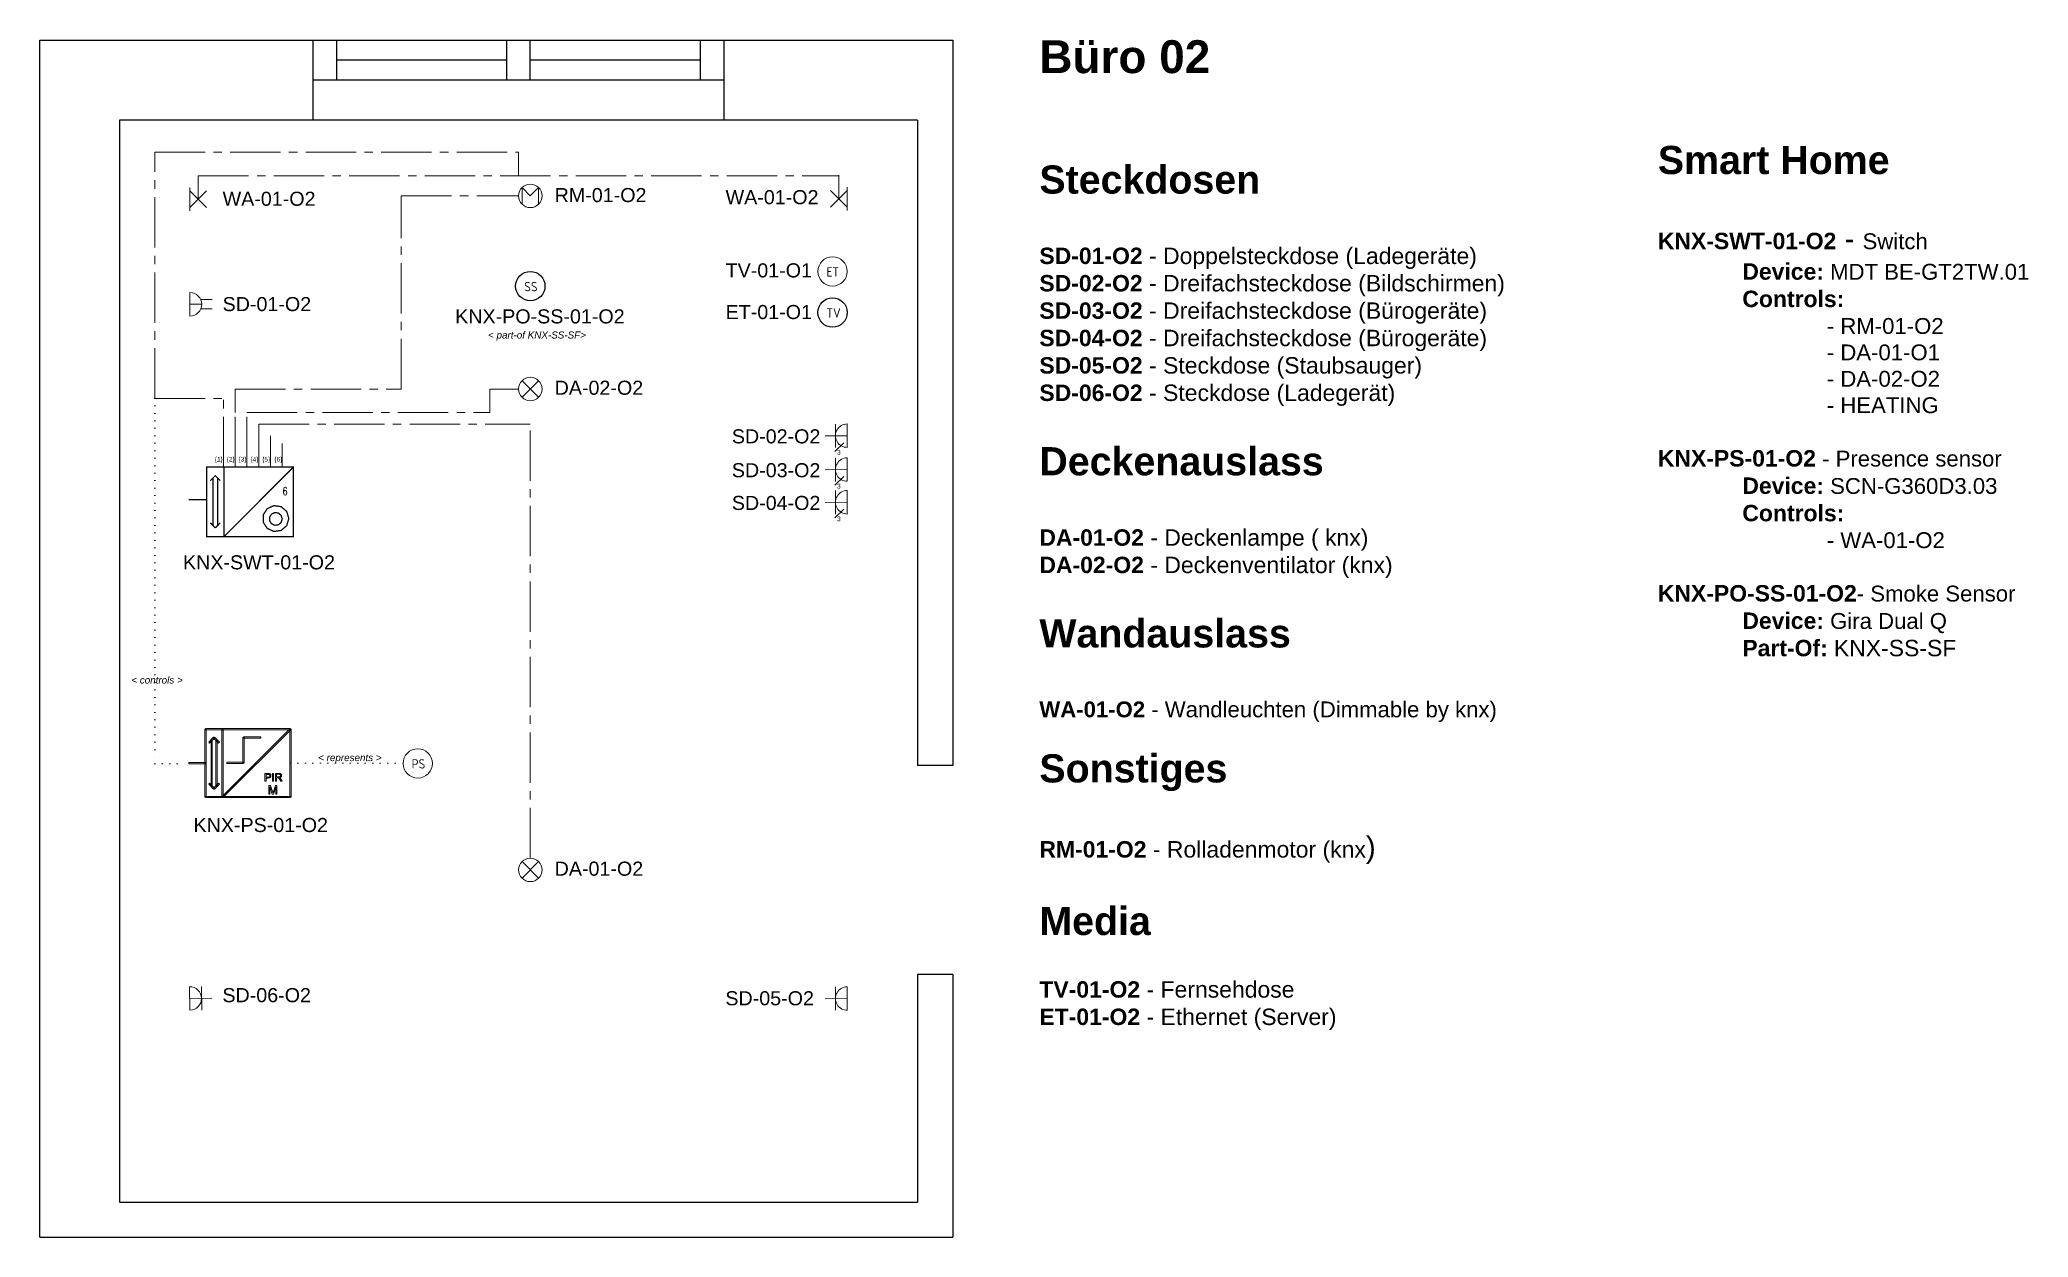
# Model space of a CAD drawing. Header units: millimetres. Extents: x 12648 to 21120, y 12378 to 17480.
import ezdxf
from ezdxf.enums import TextEntityAlignment as Align

# ---------------------------------------------------------------- set-up
doc = ezdxf.new("R2010")
doc.units = ezdxf.units.MM
doc.header["$LTSCALE"] = 10
doc.linetypes.add('AI-Linetype-20', pattern=[32.166085, 21.44411, -3.573992, 3.573992, -3.573992])
doc.linetypes.add('DOT2', pattern=[3.175, 0, -3.175])
for name, color, linetype in [('01-OG-O2-Walls', 7, 'Continuous'), ('02-OG-O2-Windows', 7, 'Continuous'), ('03-OG-O2-Outlets_Schematic', 7, 'Continuous'), ('04-OG-O2-Light_Schematic', 7, 'Continuous'), ('05-OG-O2-Media_Schematic', 7, 'Continuous'), ('05-OG-O2-Misc_Schematic', 7, 'Continuous'), ('05-OG-O2-Smart_Home', 7, 'Continuous'), ('06-OG-O2-Smart_Schematic', 7, 'Continuous'), ('08-OG-O2-Schematic_Description', 7, 'Continuous')]:
    doc.layers.add(name, color=color, linetype=linetype)
doc.styles.add('ISO Proportional', font='isocp.shx')
doc.styles.add('SN0', font='ROMANS', dxfattribs={"width": 0.002083})
doc.styles.get("Standard").update_dxf_attribs({"font": 'Arial.ttf'})

msp = doc.modelspace()

# ---------------------------------------------------------------- linework, layer by layer
at = {"layer": '01-OG-O2-Walls', "color": 7}
for p, q in [((16538.4, 17478.3), (16538.4, 14488.3)), ((16388.4, 17138.3), (16388.4, 14388.3)), ((16538.4, 14488.3), (16538.4, 14388.3)), ((16538.4, 14388.3), (16388.4, 14388.3)), ((16388.4, 13498.3), (16388.4, 12528.3)), ((16538.4, 13498.3), (16388.4, 13498.3)), ((16538.4, 13498.3), (16538.4, 12378.3)), ((12988.4, 12528.3), (16388.4, 12528.3)), ((12648.4, 12378.3), (16538.4, 12378.3))]:
    msp.add_line(p, q, dxfattribs=at)
for points in [[(12648.4, 12378.3), (12648.4, 17478.3), (13688.4, 17478.3), (15688.4, 17478.3), (16388.4, 17478.3), (16538.4, 17478.3)], [(16388.4, 17138.3), (15688.4, 17138.3), (13688.4, 17138.3), (12988.4, 17138.3), (12988.4, 12528.3)]]:
    msp.add_lwpolyline(points, dxfattribs=at)
at = {"layer": '02-OG-O2-Windows', "color": 7}
for p, q in [((13913.4, 17308.3), (13913.4, 17478.3)), ((14638.4, 17308.3), (14638.4, 17478.3)), ((14738.4, 17308.3), (14738.4, 17478.3)), ((15463.4, 17308.3), (15463.4, 17478.3)), ((14638.4, 17393.3), (13913.4, 17393.3)), ((15463.4, 17393.3), (14738.4, 17393.3)), ((15563.4, 17308.3), (13813.4, 17308.3))]:
    msp.add_line(p, q, dxfattribs=at)
msp.add_lwpolyline([(15563.4, 17478.3), (15563.4, 17138.3), (13813.4, 17138.3), (13813.4, 17478.3)], close=True, dxfattribs=at)
at = {"layer": '03-OG-O2-Outlets_Schematic', "color": 7, "lineweight": 15}
for p, q in [((13288.4, 16403.2), (13288.4, 16303.2)), ((13338.4, 16353.2), (13288.4, 16353.2)), ((13334.2, 16373.4), (13382.9, 16373.4)), ((13334.5, 16333.8), (13382.9, 16333.8)), ((16038.7, 15743.2), (16038.2, 15843.2)), ((16088.7, 15743.5), (16088.2, 15843.5)), ((16088.4, 15793.5), (15994.5, 15792.4)), ((16038.7, 15598.9), (16038.2, 15698.9)), ((16088.7, 15599.1), (16088.2, 15699.1)), ((16088.4, 15649.1), (15994.5, 15648.1)), ((16088.4, 15509.8), (15994.5, 15508.8)), ((16038.7, 15459.5), (16038.2, 15559.5)), ((16088.7, 15459.8), (16088.2, 15559.8)), ((13286.8, 13445.5), (13288.4, 13345.5)), ((13287.6, 13395.5), (13381.5, 13397.6)), ((13336.8, 13446.3), (13338.4, 13346.3)), ((16088.4, 13395.5), (15994.5, 13394.5)), ((16038.7, 13345.2), (16038.2, 13445.2)), ((16088.7, 13345.5), (16088.2, 13445.5))]:
    msp.add_line(p, q, dxfattribs=at)
at = {"layer": '03-OG-O2-Outlets_Schematic', "color": 7}
for p, q in [((16073.5, 15763.7), (16036.2, 15726.7)), ((16073.5, 15619.3), (16036.2, 15582.4)), ((16073.5, 15480), (16036.2, 15443))]:
    msp.add_line(p, q, dxfattribs=at)
at = {"layer": '03-OG-O2-Outlets_Schematic', "color": 7, "lineweight": 15}
for centre, start, end in [((13288.4, 16353.2), 270, 90), ((16088.4, 15793.5), 90.31776, 270.31776), ((16088.4, 15649.1), 90.31776, 270.31776), ((16088.4, 15509.8), 90.31776, 270.31776), ((13287.6, 13395.5), 270.95327, 90.95327), ((16088.4, 13395.5), 90.31776, 270.31776)]:
    msp.add_arc(centre, 50, start, end, dxfattribs=at)
at = {"layer": '04-OG-O2-Light_Schematic', "color": 7, "lineweight": 20}
for p, q in [((13288.4, 16851.3), (13288.4, 16751.3)), ((13288.4, 16836.7), (13359.2, 16765.9)), ((13359.2, 16836.7), (13288.4, 16765.9)), ((16088.4, 16767.6), (16017.7, 16838.3)), ((16017.7, 16767.6), (16088.4, 16838.3)), ((16088.4, 16753), (16088.4, 16853)), ((14703.1, 15957.1), (14773.8, 16027.8)), ((14703.1, 16027.8), (14773.8, 15957.1)), ((14703.1, 13908), (14773.8, 13978.7)), ((14703.1, 13978.7), (14773.8, 13908))]:
    msp.add_line(p, q, dxfattribs=at)
for centre in [(14738.4, 15992.4), (14738.4, 13943.3)]:
    msp.add_circle(centre, 50, dxfattribs=at)
at = {"layer": '05-OG-O2-Media_Schematic', "color": 7, "lineweight": 20}
msp.add_circle((16025.9, 16493.3), 62.5, dxfattribs=at)
at = {"layer": '05-OG-O2-Media_Schematic', "color": 7}
msp.add_circle((16025.9, 16318.3), 62.5, dxfattribs=at)
at = {"layer": '05-OG-O2-Misc_Schematic', "color": 7, "lineweight": 15}
for p, q in [((14738.4, 16815.3), (14703.1, 16850.6)), ((14703.1, 16850.6), (14703.1, 16779.9)), ((14773.8, 16850.6), (14738.4, 16815.3)), ((14773.8, 16850.6), (14773.8, 16779.9))]:
    msp.add_line(p, q, dxfattribs=at)
msp.add_circle((14738.4, 16815.3), 50, dxfattribs=at)
at = {"layer": '05-OG-O2-Smart_Home', "color": 7}
msp.add_circle((14738.4, 16430.7), 62.5, dxfattribs=at)
at = {"layer": '05-OG-O2-Smart_Home', "color": 7, "lineweight": 15}
msp.add_circle((14258.8, 14397.2), 62.5, dxfattribs=at)
at = {"layer": '08-OG-O2-Schematic_Description', "color": 3, "linetype": 'AI-Linetype-20', "lineweight": 15}
for p, q in [((13138.4, 17001.3), (14688.4, 17001.3)), ((13138.4, 15952.4), (13138.4, 17001.3)), ((14688.4, 16901.3), (14688.4, 17001.3)), ((13323.8, 16901.3), (16053.1, 16901.3)), ((13323.8, 16801.3), (13323.8, 16901.3)), ((16053.1, 16803), (16053.1, 16903)), ((14188.4, 16815.3), (14688.4, 16815.3)), ((14188.4, 15992.4), (14188.4, 16815.3)), ((13138.4, 15952.4), (13431.1, 15952.4)), ((13431.1, 15659.7), (13431.1, 15952.4)), ((13481.1, 15992.4), (14188.4, 15992.4)), ((13481.1, 15892.4), (13481.1, 15992.4)), ((14565.4, 15992.4), (14688.4, 15992.4)), ((14565.4, 15892.4), (14565.4, 15992.4)), ((13481.1, 15659.7), (13481.1, 15892.4)), ((13531.1, 15659.7), (13531.1, 15892.4)), ((13531.1, 15892.4), (14565.4, 15892.4)), ((13581.1, 15659.7), (13581.1, 15842.4)), ((13581.1, 15842.4), (14738.4, 15842.4)), ((14738.4, 13993.3), (14738.4, 15842.4)), ((13631.1, 15659.7), (13631.1, 15792.4)), ((13681.1, 15659.7), (13681.1, 15759.7))]:
    msp.add_line(p, q, dxfattribs=at)
at = {"layer": '08-OG-O2-Schematic_Description', "color": 7, "linetype": 'DOT2', "lineweight": 15}
for points in [[(13138.4, 15952.4), (13138.4, 14395.9)], [(13138.4, 14395.9), (13283.5, 14395.9)], [(13716.6, 14398.6), (14196.3, 14398.6)]]:
    msp.add_lwpolyline(points, dxfattribs=at)
at = {"layer": '08-OG-O2-Schematic_Description', "color": 7, "linetype": 'Continuous', "lineweight": 15, "const_width": 5.48}
for points in [[(13359.5, 15659.7), (13433.1, 15659.7), (13433.1, 15363.7), (13359.5, 15363.7), (13359.5, 15659.7)], [(13396.3, 15622.9), (13375.1, 15601.8), (13396.3, 15622.9), (13417.4, 15601.8), (13396.3, 15622.9)], [(13386.1, 15612.7), (13386.1, 15411.5)], [(13406.4, 15612.7), (13406.4, 15411.5)], [(13433.1, 15659.7), (13729, 15659.7), (13729, 15363.7), (13433.1, 15363.7), (13433.1, 15659.7)], [(13729, 15659.7), (13433.8, 15363.7)], [(13283.5, 15520.3), (13358.7, 15520.3)], [(13396.3, 15400.5), (13375.1, 15422.4)], [(13417.4, 15422.4), (13396.3, 15400.5)], [(13709.5, 15440.4), (13700.7, 15470.4), (13677, 15491), (13646, 15495.5), (13617.5, 15482.5), (13600.6, 15456.2), (13600.5, 15424.8), (13617.4, 15398.5), (13645.9, 15385.4), (13676.9, 15389.8), (13700.6, 15410.3), (13709.5, 15440.4), (13709.5, 15440.4)], [(13681.3, 15438.8), (13676.9, 15453.7), (13665.3, 15463.8), (13650, 15466), (13636, 15459.6), (13627.6, 15446.6), (13627.6, 15431.2), (13635.9, 15418.2), (13649.9, 15411.8), (13665.2, 15413.9), (13676.9, 15424), (13681.3, 15438.8), (13681.3, 15438.8)]]:
    msp.add_lwpolyline(points, dxfattribs=at)
at = {"layer": '08-OG-O2-Schematic_Description', "color": 7, "linetype": 'Continuous', "lineweight": 15}
for points, knots in [([(13357.4, 14254), (13357.4, 14254), (13352, 14254), (13352, 14254), (13352, 14254), (13352, 14254), (13352, 14543.3), (13352, 14543.3), (13352, 14543.3), (13352, 14543.3), (13357.4, 14543.3), (13357.4, 14543.3), (13357.4, 14543.3), (13357.4, 14543.3), (13357.4, 14254), (13357.4, 14254)], [0, 0, 0, 0, 0.2, 0.2, 0.2, 0.2, 0.4, 0.4, 0.4, 0.4, 0.6, 0.6, 0.6, 0.6, 1, 1, 1, 1]), ([(13354.7, 14540.6), (13354.7, 14540.6), (13354.7, 14545.9), (13354.7, 14545.9), (13354.7, 14545.9), (13354.7, 14545.9), (13427.4, 14545.9), (13427.4, 14545.9), (13427.4, 14545.9), (13427.4, 14545.9), (13427.4, 14540.6), (13427.4, 14540.6), (13427.4, 14540.6), (13427.4, 14540.6), (13354.7, 14540.6), (13354.7, 14540.6)], [0, 0, 0, 0, 0.2, 0.2, 0.2, 0.2, 0.4, 0.4, 0.4, 0.4, 0.6, 0.6, 0.6, 0.6, 1, 1, 1, 1]), ([(13371.9, 14484), (13371.9, 14484), (13368.1, 14487.7), (13368.1, 14487.7), (13368.1, 14487.7), (13368.1, 14487.7), (13388.7, 14509.1), (13388.7, 14509.1), (13388.7, 14509.1), (13388.7, 14509.1), (13392.6, 14505.4), (13392.6, 14505.4), (13392.6, 14505.4), (13392.6, 14505.4), (13371.9, 14484), (13371.9, 14484)], [0, 0, 0, 0, 0.2, 0.2, 0.2, 0.2, 0.4, 0.4, 0.4, 0.4, 0.6, 0.6, 0.6, 0.6, 1, 1, 1, 1]), ([(13388.7, 14508.4), (13388.7, 14508.4), (13392.5, 14504.6), (13392.5, 14504.6), (13392.5, 14504.6), (13392.5, 14504.6), (13371.9, 14484), (13371.9, 14484), (13371.9, 14484), (13371.9, 14484), (13368.1, 14487.8), (13368.1, 14487.8), (13368.1, 14487.8), (13368.1, 14487.8), (13388.7, 14508.4), (13388.7, 14508.4)], [0, 0, 0, 0, 0.2, 0.2, 0.2, 0.2, 0.4, 0.4, 0.4, 0.4, 0.6, 0.6, 0.6, 0.6, 1, 1, 1, 1]), ([(13378, 14496.6), (13378, 14496.6), (13383.4, 14496.6), (13383.4, 14496.6), (13383.4, 14496.6), (13383.4, 14496.6), (13383.4, 14299.9), (13383.4, 14299.9), (13383.4, 14299.9), (13383.4, 14299.9), (13378, 14299.9), (13378, 14299.9), (13378, 14299.9), (13378, 14299.9), (13378, 14496.6), (13378, 14496.6)], [0, 0, 0, 0, 0.2, 0.2, 0.2, 0.2, 0.4, 0.4, 0.4, 0.4, 0.6, 0.6, 0.6, 0.6, 1, 1, 1, 1]), ([(13388.7, 14505.4), (13388.7, 14505.4), (13392.5, 14509.2), (13392.5, 14509.2), (13392.5, 14509.2), (13392.5, 14509.2), (13414, 14487.8), (13414, 14487.8), (13414, 14487.8), (13414, 14487.8), (13410.2, 14484), (13410.2, 14484), (13410.2, 14484), (13410.2, 14484), (13388.7, 14505.4), (13388.7, 14505.4)], [0, 0, 0, 0, 0.2, 0.2, 0.2, 0.2, 0.4, 0.4, 0.4, 0.4, 0.6, 0.6, 0.6, 0.6, 1, 1, 1, 1]), ([(13413.9, 14487.8), (13413.9, 14487.8), (13410.2, 14483.9), (13410.2, 14483.9), (13410.2, 14483.9), (13410.2, 14483.9), (13388.8, 14504.6), (13388.8, 14504.6), (13388.8, 14504.6), (13388.8, 14504.6), (13392.5, 14508.4), (13392.5, 14508.4), (13392.5, 14508.4), (13392.5, 14508.4), (13413.9, 14487.8), (13413.9, 14487.8)], [0, 0, 0, 0, 0.2, 0.2, 0.2, 0.2, 0.4, 0.4, 0.4, 0.4, 0.6, 0.6, 0.6, 0.6, 1, 1, 1, 1]), ([(13398.7, 14496.6), (13398.7, 14496.6), (13404, 14496.6), (13404, 14496.6), (13404, 14496.6), (13404, 14496.6), (13404, 14299.9), (13404, 14299.9), (13404, 14299.9), (13404, 14299.9), (13398.7, 14299.9), (13398.7, 14299.9), (13398.7, 14299.9), (13398.7, 14299.9), (13398.7, 14496.6), (13398.7, 14496.6)], [0, 0, 0, 0, 0.2, 0.2, 0.2, 0.2, 0.4, 0.4, 0.4, 0.4, 0.6, 0.6, 0.6, 0.6, 1, 1, 1, 1]), ([(13430.1, 14254), (13430.1, 14254), (13424.7, 14254), (13424.7, 14254), (13424.7, 14254), (13424.7, 14254), (13424.7, 14543.3), (13424.7, 14543.3), (13424.7, 14543.3), (13424.7, 14543.3), (13430.1, 14543.3), (13430.1, 14543.3), (13430.1, 14543.3), (13430.1, 14543.3), (13430.1, 14254), (13430.1, 14254)], [0, 0, 0, 0, 0.2, 0.2, 0.2, 0.2, 0.4, 0.4, 0.4, 0.4, 0.6, 0.6, 0.6, 0.6, 1, 1, 1, 1]), ([(13424.7, 14543.3), (13424.7, 14543.3), (13430.1, 14543.3), (13430.1, 14543.3), (13430.1, 14543.3), (13430.1, 14543.3), (13430.1, 14254), (13430.1, 14254), (13430.1, 14254), (13430.1, 14254), (13424.7, 14254), (13424.7, 14254), (13424.7, 14254), (13424.7, 14254), (13424.7, 14543.3), (13424.7, 14543.3)], [0, 0, 0, 0, 0.2, 0.2, 0.2, 0.2, 0.4, 0.4, 0.4, 0.4, 0.6, 0.6, 0.6, 0.6, 1, 1, 1, 1]), ([(13714, 14544.4), (13714, 14544.4), (13717.8, 14540.6), (13717.8, 14540.6), (13717.8, 14540.6), (13717.8, 14540.6), (13430.8, 14254.4), (13430.8, 14254.4), (13430.8, 14254.4), (13430.8, 14254.4), (13427, 14258.2), (13427, 14258.2), (13427, 14258.2), (13427, 14258.2), (13714, 14544.4), (13714, 14544.4)], [0, 0, 0, 0, 0.2, 0.2, 0.2, 0.2, 0.4, 0.4, 0.4, 0.4, 0.6, 0.6, 0.6, 0.6, 1, 1, 1, 1]), ([(13427.4, 14540.6), (13427.4, 14540.6), (13427.4, 14545.9), (13427.4, 14545.9), (13427.4, 14545.9), (13427.4, 14545.9), (13716.6, 14545.9), (13716.6, 14545.9), (13716.6, 14545.9), (13716.6, 14545.9), (13716.6, 14540.6), (13716.6, 14540.6), (13716.6, 14540.6), (13716.6, 14540.6), (13427.4, 14540.6), (13427.4, 14540.6)], [0, 0, 0, 0, 0.2, 0.2, 0.2, 0.2, 0.4, 0.4, 0.4, 0.4, 0.6, 0.6, 0.6, 0.6, 1, 1, 1, 1]), ([(13519.6, 14399.4), (13519.6, 14399.4), (13514.2, 14399.4), (13514.2, 14399.4), (13514.2, 14399.4), (13514.2, 14399.4), (13514.2, 14507.3), (13514.2, 14507.3), (13514.2, 14507.3), (13514.2, 14507.3), (13519.6, 14507.3), (13519.6, 14507.3), (13519.6, 14507.3), (13519.6, 14507.3), (13519.6, 14399.4), (13519.6, 14399.4)], [0, 0, 0, 0, 0.2, 0.2, 0.2, 0.2, 0.4, 0.4, 0.4, 0.4, 0.6, 0.6, 0.6, 0.6, 1, 1, 1, 1]), ([(13516.9, 14504.6), (13516.9, 14504.6), (13516.9, 14510), (13516.9, 14510), (13516.9, 14510), (13516.9, 14510), (13589.6, 14510), (13589.6, 14510), (13589.6, 14510), (13589.6, 14510), (13589.6, 14504.6), (13589.6, 14504.6), (13589.6, 14504.6), (13589.6, 14504.6), (13516.9, 14504.6), (13516.9, 14504.6)], [0, 0, 0, 0, 0.2, 0.2, 0.2, 0.2, 0.4, 0.4, 0.4, 0.4, 0.6, 0.6, 0.6, 0.6, 1, 1, 1, 1]), ([(13714, 14543.3), (13714, 14543.3), (13719.3, 14543.3), (13719.3, 14543.3), (13719.3, 14543.3), (13719.3, 14543.3), (13719.3, 14254), (13719.3, 14254), (13719.3, 14254), (13719.3, 14254), (13714, 14254), (13714, 14254), (13714, 14254), (13714, 14254), (13714, 14543.3), (13714, 14543.3)], [0, 0, 0, 0, 0.2, 0.2, 0.2, 0.2, 0.4, 0.4, 0.4, 0.4, 0.6, 0.6, 0.6, 0.6, 1, 1, 1, 1]), ([(13445, 14396.7), (13445, 14396.7), (13445, 14402.1), (13445, 14402.1), (13445, 14402.1), (13445, 14402.1), (13516.9, 14402.1), (13516.9, 14402.1), (13516.9, 14402.1), (13516.9, 14402.1), (13516.9, 14396.7), (13516.9, 14396.7), (13516.9, 14396.7), (13516.9, 14396.7), (13445, 14396.7), (13445, 14396.7)], [0, 0, 0, 0, 0.2, 0.2, 0.2, 0.2, 0.4, 0.4, 0.4, 0.4, 0.6, 0.6, 0.6, 0.6, 1, 1, 1, 1]), ([(13283.5, 14395.9), (13283.5, 14395.9), (13283.5, 14401.3), (13283.5, 14401.3), (13283.5, 14401.3), (13283.5, 14401.3), (13355.4, 14401.3), (13355.4, 14401.3), (13355.4, 14401.3), (13355.4, 14401.3), (13355.4, 14395.9), (13355.4, 14395.9), (13355.4, 14395.9), (13355.4, 14395.9), (13283.5, 14395.9), (13283.5, 14395.9)], [0, 0, 0, 0, 0.2, 0.2, 0.2, 0.2, 0.4, 0.4, 0.4, 0.4, 0.6, 0.6, 0.6, 0.6, 1, 1, 1, 1]), ([(13607.8, 14320.9), (13607.8, 14320.9), (13607.8, 14354.4), (13607.8, 14354.4), (13607.8, 14354.4), (13607.8, 14354.4), (13620.5, 14354.4), (13620.5, 14354.4), (13620.5, 14354.4), (13622.7, 14354.4), (13624.4, 14354.3), (13625.5, 14354.1), (13625.5, 14354.1), (13627.2, 14353.8), (13628.6, 14353.3), (13629.7, 14352.5), (13629.7, 14352.5), (13630.8, 14351.8), (13631.7, 14350.7), (13632.4, 14349.3), (13632.4, 14349.3), (13633, 14347.9), (13633.4, 14346.4), (13633.4, 14344.7), (13633.4, 14344.7), (13633.4, 14341.9), (13632.5, 14339.5), (13630.7, 14337.5), (13630.7, 14337.5), (13628.9, 14335.5), (13625.6, 14334.5), (13620.8, 14334.5), (13620.8, 14334.5), (13620.8, 14334.5), (13612.3, 14334.5), (13612.3, 14334.5), (13612.3, 14334.5), (13612.3, 14334.5), (13612.3, 14320.9), (13612.3, 14320.9), (13612.3, 14320.9), (13612.3, 14320.9), (13607.8, 14320.9), (13607.8, 14320.9)], [0, 0, 0, 0, 0.083333, 0.083333, 0.083333, 0.083333, 0.166667, 0.166667, 0.166667, 0.166667, 0.25, 0.25, 0.25, 0.25, 0.333333, 0.333333, 0.333333, 0.333333, 0.416667, 0.416667, 0.416667, 0.416667, 0.5, 0.5, 0.5, 0.5, 0.583333, 0.583333, 0.583333, 0.583333, 0.666667, 0.666667, 0.666667, 0.666667, 0.75, 0.75, 0.75, 0.75, 0.833333, 0.833333, 0.833333, 0.833333, 1, 1, 1, 1]), ([(13612.3, 14338.5), (13612.3, 14338.5), (13620.9, 14338.5), (13620.9, 14338.5), (13620.9, 14338.5), (13623.8, 14338.5), (13625.8, 14339), (13627, 14340.1), (13627, 14340.1), (13628.2, 14341.2), (13628.8, 14342.7), (13628.8, 14344.6), (13628.8, 14344.6), (13628.8, 14346), (13628.5, 14347.2), (13627.8, 14348.2), (13627.8, 14348.2), (13627, 14349.2), (13626.1, 14349.9), (13625, 14350.2), (13625, 14350.2), (13624.2, 14350.4), (13622.8, 14350.5), (13620.8, 14350.5), (13620.8, 14350.5), (13620.8, 14350.5), (13612.3, 14350.5), (13612.3, 14350.5), (13612.3, 14350.5), (13612.3, 14350.5), (13612.3, 14338.5), (13612.3, 14338.5)], [0, 0, 0, 0, 0.111111, 0.111111, 0.111111, 0.111111, 0.222222, 0.222222, 0.222222, 0.222222, 0.333333, 0.333333, 0.333333, 0.333333, 0.444444, 0.444444, 0.444444, 0.444444, 0.555556, 0.555556, 0.555556, 0.555556, 0.666667, 0.666667, 0.666667, 0.666667, 0.777778, 0.777778, 0.777778, 0.777778, 1, 1, 1, 1]), ([(13639.8, 14320.9), (13639.8, 14320.9), (13639.8, 14354.4), (13639.8, 14354.4), (13639.8, 14354.4), (13639.8, 14354.4), (13644.2, 14354.4), (13644.2, 14354.4), (13644.2, 14354.4), (13644.2, 14354.4), (13644.2, 14320.9), (13644.2, 14320.9), (13644.2, 14320.9), (13644.2, 14320.9), (13639.8, 14320.9), (13639.8, 14320.9)], [0, 0, 0, 0, 0.2, 0.2, 0.2, 0.2, 0.4, 0.4, 0.4, 0.4, 0.6, 0.6, 0.6, 0.6, 1, 1, 1, 1]), ([(13652.1, 14320.9), (13652.1, 14320.9), (13652.1, 14354.4), (13652.1, 14354.4), (13652.1, 14354.4), (13652.1, 14354.4), (13666.9, 14354.4), (13666.9, 14354.4), (13666.9, 14354.4), (13669.9, 14354.4), (13672.2, 14354.1), (13673.7, 14353.5), (13673.7, 14353.5), (13675.3, 14352.9), (13676.5, 14351.9), (13677.5, 14350.3), (13677.5, 14350.3), (13678.4, 14348.8), (13678.8, 14347.1), (13678.8, 14345.3), (13678.8, 14345.3), (13678.8, 14342.9), (13678.1, 14340.9), (13676.5, 14339.3), (13676.5, 14339.3), (13675, 14337.7), (13672.6, 14336.6), (13669.4, 14336.2), (13669.4, 14336.2), (13670.6, 14335.6), (13671.5, 14335.1), (13672.1, 14334.5), (13672.1, 14334.5), (13673.4, 14333.3), (13674.6, 14331.8), (13675.8, 14330.1), (13675.8, 14330.1), (13675.8, 14330.1), (13681.6, 14320.9), (13681.6, 14320.9), (13681.6, 14320.9), (13681.6, 14320.9), (13676, 14320.9), (13676, 14320.9), (13676, 14320.9), (13676, 14320.9), (13671.6, 14327.9), (13671.6, 14327.9), (13671.6, 14327.9), (13670.3, 14329.9), (13669.2, 14331.5), (13668.4, 14332.5), (13668.4, 14332.5), (13667.6, 14333.6), (13666.8, 14334.3), (13666.1, 14334.8), (13666.1, 14334.8), (13665.5, 14335.2), (13664.8, 14335.5), (13664.1, 14335.6), (13664.1, 14335.6), (13663.6, 14335.8), (13662.8, 14335.8), (13661.7, 14335.8), (13661.7, 14335.8), (13661.7, 14335.8), (13656.5, 14335.8), (13656.5, 14335.8), (13656.5, 14335.8), (13656.5, 14335.8), (13656.5, 14320.9), (13656.5, 14320.9), (13656.5, 14320.9), (13656.5, 14320.9), (13652.1, 14320.9), (13652.1, 14320.9)], [0, 0, 0, 0, 0.05, 0.05, 0.05, 0.05, 0.1, 0.1, 0.1, 0.1, 0.15, 0.15, 0.15, 0.15, 0.2, 0.2, 0.2, 0.2, 0.25, 0.25, 0.25, 0.25, 0.3, 0.3, 0.3, 0.3, 0.35, 0.35, 0.35, 0.35, 0.4, 0.4, 0.4, 0.4, 0.45, 0.45, 0.45, 0.45, 0.5, 0.5, 0.5, 0.5, 0.55, 0.55, 0.55, 0.55, 0.6, 0.6, 0.6, 0.6, 0.65, 0.65, 0.65, 0.65, 0.7, 0.7, 0.7, 0.7, 0.75, 0.75, 0.75, 0.75, 0.8, 0.8, 0.8, 0.8, 0.85, 0.85, 0.85, 0.85, 0.9, 0.9, 0.9, 0.9, 1, 1, 1, 1]), ([(13656.5, 14339.6), (13656.5, 14339.6), (13666, 14339.6), (13666, 14339.6), (13666, 14339.6), (13668.1, 14339.6), (13669.6, 14339.8), (13670.8, 14340.3), (13670.8, 14340.3), (13671.9, 14340.7), (13672.8, 14341.4), (13673.4, 14342.3), (13673.4, 14342.3), (13674, 14343.2), (13674.3, 14344.2), (13674.3, 14345.3), (13674.3, 14345.3), (13674.3, 14346.9), (13673.7, 14348.2), (13672.6, 14349.2), (13672.6, 14349.2), (13671.4, 14350.2), (13669.6, 14350.7), (13667.1, 14350.7), (13667.1, 14350.7), (13667.1, 14350.7), (13656.5, 14350.7), (13656.5, 14350.7), (13656.5, 14350.7), (13656.5, 14350.7), (13656.5, 14339.6), (13656.5, 14339.6)], [0, 0, 0, 0, 0.111111, 0.111111, 0.111111, 0.111111, 0.222222, 0.222222, 0.222222, 0.222222, 0.333333, 0.333333, 0.333333, 0.333333, 0.444444, 0.444444, 0.444444, 0.444444, 0.555556, 0.555556, 0.555556, 0.555556, 0.666667, 0.666667, 0.666667, 0.666667, 0.777778, 0.777778, 0.777778, 0.777778, 1, 1, 1, 1]), ([(13427.4, 14256.7), (13427.4, 14256.7), (13427.4, 14251.3), (13427.4, 14251.3), (13427.4, 14251.3), (13427.4, 14251.3), (13354.7, 14251.3), (13354.7, 14251.3), (13354.7, 14251.3), (13354.7, 14251.3), (13354.7, 14256.7), (13354.7, 14256.7), (13354.7, 14256.7), (13354.7, 14256.7), (13427.4, 14256.7), (13427.4, 14256.7)], [0, 0, 0, 0, 0.2, 0.2, 0.2, 0.2, 0.4, 0.4, 0.4, 0.4, 0.6, 0.6, 0.6, 0.6, 1, 1, 1, 1]), ([(13392.5, 14291.8), (13392.5, 14291.8), (13388.7, 14288.1), (13388.7, 14288.1), (13388.7, 14288.1), (13388.7, 14288.1), (13368.1, 14308.7), (13368.1, 14308.7), (13368.1, 14308.7), (13368.1, 14308.7), (13371.9, 14312.5), (13371.9, 14312.5), (13371.9, 14312.5), (13371.9, 14312.5), (13392.5, 14291.8), (13392.5, 14291.8)], [0, 0, 0, 0, 0.2, 0.2, 0.2, 0.2, 0.4, 0.4, 0.4, 0.4, 0.6, 0.6, 0.6, 0.6, 1, 1, 1, 1]), ([(13410.2, 14312.5), (13410.2, 14312.5), (13413.9, 14308.7), (13413.9, 14308.7), (13413.9, 14308.7), (13413.9, 14308.7), (13392.5, 14288), (13392.5, 14288), (13392.5, 14288), (13392.5, 14288), (13388.8, 14291.9), (13388.8, 14291.9), (13388.8, 14291.9), (13388.8, 14291.9), (13410.2, 14312.5), (13410.2, 14312.5)], [0, 0, 0, 0, 0.2, 0.2, 0.2, 0.2, 0.4, 0.4, 0.4, 0.4, 0.6, 0.6, 0.6, 0.6, 1, 1, 1, 1]), ([(13716.6, 14256.7), (13716.6, 14256.7), (13716.6, 14251.3), (13716.6, 14251.3), (13716.6, 14251.3), (13716.6, 14251.3), (13427.4, 14251.3), (13427.4, 14251.3), (13427.4, 14251.3), (13427.4, 14251.3), (13427.4, 14256.7), (13427.4, 14256.7), (13427.4, 14256.7), (13427.4, 14256.7), (13716.6, 14256.7), (13716.6, 14256.7)], [0, 0, 0, 0, 0.2, 0.2, 0.2, 0.2, 0.4, 0.4, 0.4, 0.4, 0.6, 0.6, 0.6, 0.6, 1, 1, 1, 1]), ([(13624.1, 14266.5), (13624.1, 14266.5), (13624.1, 14302.9), (13624.1, 14302.9), (13624.1, 14302.9), (13624.1, 14302.9), (13631.3, 14302.9), (13631.3, 14302.9), (13631.3, 14302.9), (13631.3, 14302.9), (13639.9, 14277.1), (13639.9, 14277.1), (13639.9, 14277.1), (13640.7, 14274.7), (13641.3, 14272.9), (13641.7, 14271.7), (13641.7, 14271.7), (13642.1, 14273.1), (13642.7, 14275), (13643.6, 14277.6), (13643.6, 14277.6), (13643.6, 14277.6), (13652.4, 14302.9), (13652.4, 14302.9), (13652.4, 14302.9), (13652.4, 14302.9), (13658.9, 14302.9), (13658.9, 14302.9), (13658.9, 14302.9), (13658.9, 14302.9), (13658.9, 14266.5), (13658.9, 14266.5), (13658.9, 14266.5), (13658.9, 14266.5), (13654.2, 14266.5), (13654.2, 14266.5), (13654.2, 14266.5), (13654.2, 14266.5), (13654.2, 14297), (13654.2, 14297), (13654.2, 14297), (13654.2, 14297), (13643.6, 14266.5), (13643.6, 14266.5), (13643.6, 14266.5), (13643.6, 14266.5), (13639.2, 14266.5), (13639.2, 14266.5), (13639.2, 14266.5), (13639.2, 14266.5), (13628.7, 14297.5), (13628.7, 14297.5), (13628.7, 14297.5), (13628.7, 14297.5), (13628.7, 14266.5), (13628.7, 14266.5), (13628.7, 14266.5), (13628.7, 14266.5), (13624.1, 14266.5), (13624.1, 14266.5)], [0, 0, 0, 0, 0.0625, 0.0625, 0.0625, 0.0625, 0.125, 0.125, 0.125, 0.125, 0.1875, 0.1875, 0.1875, 0.1875, 0.25, 0.25, 0.25, 0.25, 0.3125, 0.3125, 0.3125, 0.3125, 0.375, 0.375, 0.375, 0.375, 0.4375, 0.4375, 0.4375, 0.4375, 0.5, 0.5, 0.5, 0.5, 0.5625, 0.5625, 0.5625, 0.5625, 0.625, 0.625, 0.625, 0.625, 0.6875, 0.6875, 0.6875, 0.6875, 0.75, 0.75, 0.75, 0.75, 0.8125, 0.8125, 0.8125, 0.8125, 0.875, 0.875, 0.875, 0.875, 1, 1, 1, 1])]:
    msp.add_open_spline(points, degree=3, knots=knots, dxfattribs=at)

# ---------------------------------------------------------------- texts
at = {"layer": '03-OG-O2-Outlets_Schematic', "color": 7, "char_height": 60, "attachment_point": 1}
for s, insert in [('SD-01-O2', (13427.4, 16384.2)), ('SD-02-O2', (15596.9, 15820.7)), ('SD-03-O2', (15596.9, 15676.4)), ('SD-04-O2', (15596.9, 15537)), ('SD-06-O2', (13426.5, 13439.8)), ('SD-05-O2', (15569.4, 13426.5))]:
    msp.add_mtext_dynamic_manual_height_columns(s, width=466, gutter_width=12.5, heights=[0], dxfattribs=dict(at, insert=insert))
at = {"layer": '03-OG-O2-Outlets_Schematic', "color": 7, "lineweight": 15, "char_height": 20, "attachment_point": 1, "rotation": 0.31776}
for insert in [(16045.1, 15732.8), (16045.1, 15588.5), (16045.1, 15449.1)]:
    msp.add_mtext_dynamic_manual_height_columns('3', width=25, gutter_width=12.5, heights=[0], dxfattribs=dict(at, insert=insert))
at = {"layer": '04-OG-O2-Light_Schematic', "color": 7, "char_height": 60, "attachment_point": 1}
for s, insert in [('WA-01-O2', (13427.4, 16833)), ('WA-01-O2', (15570.3, 16839.8)), ('DA-02-O2', (14842, 16027.8)), ('DA-01-O2', (14842, 13978.7))]:
    msp.add_mtext_dynamic_manual_height_columns(s, width=466, gutter_width=12.5, heights=[0], dxfattribs=dict(at, insert=insert))
at = {"layer": '05-OG-O2-Media_Schematic', "color": 7, "char_height": 60, "attachment_point": 1}
for s, insert in [('TV-01-O1', (15570.3, 16527.9)), ('ET-01-O1', (15570.3, 16350.4))]:
    msp.add_mtext_dynamic_manual_height_columns(s, width=466, gutter_width=12.5, heights=[0], dxfattribs=dict(at, insert=insert))
at = {"layer": '05-OG-O2-Media_Schematic', "color": 7, "lineweight": 20, "insert": (15999.9, 16511.3), "char_height": 40, "attachment_point": 1, "style": 'ISO Proportional'}
msp.add_mtext_dynamic_manual_height_columns('ET', width=57, gutter_width=12.5, heights=[0], dxfattribs=at)
at = {"layer": '05-OG-O2-Media_Schematic', "color": 7, "insert": (15999.9, 16336.3), "char_height": 40, "attachment_point": 1, "style": 'ISO Proportional'}
msp.add_mtext_dynamic_manual_height_columns('TV', width=57, gutter_width=12.5, heights=[0], dxfattribs=at)
at = {"layer": '05-OG-O2-Misc_Schematic', "color": 7, "lineweight": 15, "insert": (14842, 16848.7), "char_height": 60, "attachment_point": 1}
msp.add_mtext_dynamic_manual_height_columns('RM-01-O2', width=391, gutter_width=12.5, heights=[0], dxfattribs=at)
at = {"layer": '05-OG-O2-Smart_Home', "color": 7, "insert": (14712.4, 16448.7), "char_height": 40, "attachment_point": 1, "style": 'ISO Proportional'}
msp.add_mtext_dynamic_manual_height_columns('SS', width=57, gutter_width=12.5, heights=[0], dxfattribs=at)
at = {"layer": '05-OG-O2-Smart_Home', "color": 7, "lineweight": 15, "insert": (14232.8, 14415.2), "char_height": 40, "attachment_point": 1, "style": 'ISO Proportional'}
msp.add_mtext_dynamic_manual_height_columns('PS', width=57, gutter_width=12.5, heights=[0], dxfattribs=at)
at = {"layer": '06-OG-O2-Smart_Schematic', "color": 7, "insert": (19542, 17478.3), "char_height": 90, "attachment_point": 1}
msp.add_mtext_dynamic_manual_height_columns('{\\fArial|b1|i0|c0|p34;\\H1.55556x;  }\\P\\P\\P{\\fArial|b1|i0|c0|p34;\\H1.33333x;Smart Home\\H0.75x;\\P}\\P{\\fArial|b1|i0|c0|p34;\\H0.77778x;KNX-SWT-01-O2} - {\\H0.75x;Switch\\P^I\\fArial|b1|i0|c0|p34;\\H1.03704x;Device:\\fArial|b0|i0|c0|p34;\\H0.96429x; MDT BE-GT2TW.01\\P^I\\fArial|b1|i0|c0|p34;\\H1.03704x;Controls:\\fArial|b0|i0|c0|p34;\\H0.96429x;\\P^I^I- RM-01-O2\\P^I^I- DA-01-O1\\P^I^I- DA-02-O2\\P^I^I- HEATING\\H0.99999x;\\P\\H1.00001x;\\P\\fArial|b1|i0|c0|p34;\\H1.03702x;KNX-PS-01-O2\\fArial|b0|i0|c0|p34;\\H0.9643x; - Presence sensor\\P^I\\fArial|b1|i0|c0|p34;\\H1.03703x;Device:\\fArial|b0|i0|c0|p34;\\H0.96429x; SCN-G360D3.03\\P^I\\fArial|b1|i0|c0|p34;\\H1.03703x;Controls:\\P\\fArial|b0|i0|c0|p34;\\H0.96429x;^I^I- \\H0.99999x;WA-01-O2\\H1.00001x;\\P^I\\P\\fArial|b1|i0|c0|p34;\\H1.03701x;KNX-PO-SS-01-O2\\fArial|b0|i0|c0|p34;\\H0.9643x;- Smoke Sensor\\P^I\\fArial|b1|i0|c0|p34;\\H1.03703x;Device:\\fArial|b0|i0|c0|p34;\\H0.96429x; Gira Dual Q\\P^I\\fArial|b1|i0|c0|p34;\\H1.03704x;Part-Of:\\fArial|b0|i0|c0|p34;\\H0.96428x; \\H1.03703x;KNX-SS-SF}', width=3565, gutter_width=12.5, heights=[0], dxfattribs=at)
at = {"layer": '08-OG-O2-Schematic_Description', "color": 7, "linetype": 'Continuous', "lineweight": 15, "style": 'SN0', "width": 0.758019}
msp.add_text('6', height=34.5, dxfattribs=at).set_placement((13682.8, 15539.5), (13704, 15539.5), align=Align.FIT)
at = {"layer": '08-OG-O2-Schematic_Description', "color": 7, "insert": (16907.1, 17478.3), "char_height": 90, "attachment_point": 1}
msp.add_mtext_dynamic_manual_height_columns('{\\fArial|b1|i0|c0|p34;\\H1.55556x;Büro 02}\\P\\P\\P{\\fArial|b1|i0|c0|p34;\\H1.33333x;Steckdosen\\H0.75x;\\P}\\P{\\fArial|b1|i0|c0|p34;\\H0.77778x;SD-01-O2\\fArial|b0|i0|c0|p34; - Doppelsteckdose (Ladegeräte)\\P\\fArial|b1|i0|c0|p34;SD-02-O2\\fArial|b0|i0|c0|p34; - Dreifachsteckdose (Bildschirmen)\\P\\fArial|b1|i0|c0|p34;SD-03-O2\\fArial|b0|i0|c0|p34; - Dreifachsteckdose (Bürogeräte)\\P\\fArial|b1|i0|c0|p34;SD-04-O2\\fArial|b0|i0|c0|p34; - Dreifachsteckdose (Bürogeräte)\\P\\fArial|b1|i0|c0|p34;SD-05-O2\\fArial|b0|i0|c0|p34; - Steckdose (Staubsauger)\\P\\fArial|b1|i0|c0|p34;SD-06-O2\\fArial|b0|i0|c0|p34; - Steckdose (Ladegerät)\\P}\\P{\\fArial|b1|i0|c0|p34;\\H1.33333x;Deckenauslass}\\P\\P{\\fArial|b1|i0|c0|p34;\\H0.77778x;DA-01-O2\\fArial|b0|i0|c0|p34; - Deckenlampe ( knx)\\P\\fArial|b1|i0|c0|p34;DA-02-O2\\fArial|b0|i0|c0|p34; - Deckenventilator (knx)\\H1.28571x;\\P\\P\\fArial|b1|i0|c0|p34;\\H1.33333x;Wandauslass\\fArial|b0|i0|c0|p34;\\P\\H0.75x;\\P\\fArial|b1|i0|c0|p34;\\H0.75x;WA-01-O2\\fArial|b0|i0|c0|p34; - Wandleuchten (Dimmable by knx)\\P\\P\\fArial|b1|i0|c0|p34;\\H1.7778x;Sonstiges\\P\\fArial|b0|i0|c0|p34;\\H0.74999x;\\P\\fArial|b1|i0|c0|p34;\\H0.77778x;RM-01-O2\\fArial|b0|i0|c0|p34; - Rolladenmotor (knx\\H1.28571x;)\\P\\P\\fArial|b1|i0|c0|p34;\\H1.33333x;Media\\H0.58332x;\\P\\PTV-01-\\H1.00003x;O2\\H0.99997x; \\fArial|b0|i0|c0|p34;- Fernsehdose\\fArial|b1|i0|c0|p34;\\PET-01-\\H1.00003x;O2\\H0.99997x; \\fArial|b0|i0|c0|p34;- Ethernet (\\H0.99999x;Server\\H1.00001x;)\\P\\H0.96429x;\\P    }', width=3097.516, gutter_width=12.5, heights=[5802.1], dxfattribs=at)
at = {"layer": '08-OG-O2-Schematic_Description', "color": 7, "lineweight": 15, "attachment_point": 1}
for s, width, heights, insert, char_height in [('KNX-PO-SS-01-O2', 435, [62.1], (14418.3, 16331.8), 60), ('\\pxi-3,l4,t4;{\\fArial|b0|i1|c0|p34;< part-of KNX-SS-SF>}', 486, [0], (14528.4, 16237.5), 30), ('\\{1\\}', 36, [0], (13394, 15702.9), 20), ('\\{2\\}', 36, [0], (13445, 15702.9), 20), ('\\{3\\}', 36, [0], (13495, 15702.9), 20), ('\\{4\\}', 36, [0], (13546, 15702.9), 20), ('\\{5\\}', 36, [0], (13596, 15702.9), 20), ('\\{6\\}', 36, [0], (13647.7, 15702.9), 20), ('KNX-SWT-01-O2', 597, [62], (13258.8, 15283.9), 60), ('\\pxi-3,l4,t4;{\\fArial|b0|i1|c0|p34;< controls >}', 278.644, [0], (13008.6, 14767.4), 30), ('\\pxi-3,l4,t4;{\\fArial|b0|i1|c0|p34;< represents >}', 329, [0], (13804.5, 14436.9), 30), ('KNX-PS-01-O2', 499.381, [0], (13303.4, 14164.7), 60)]:
    msp.add_mtext_dynamic_manual_height_columns(s, width=width, gutter_width=12.5, heights=heights, dxfattribs=dict(at, insert=insert, char_height=char_height))

doc.saveas('drawing.dxf')
